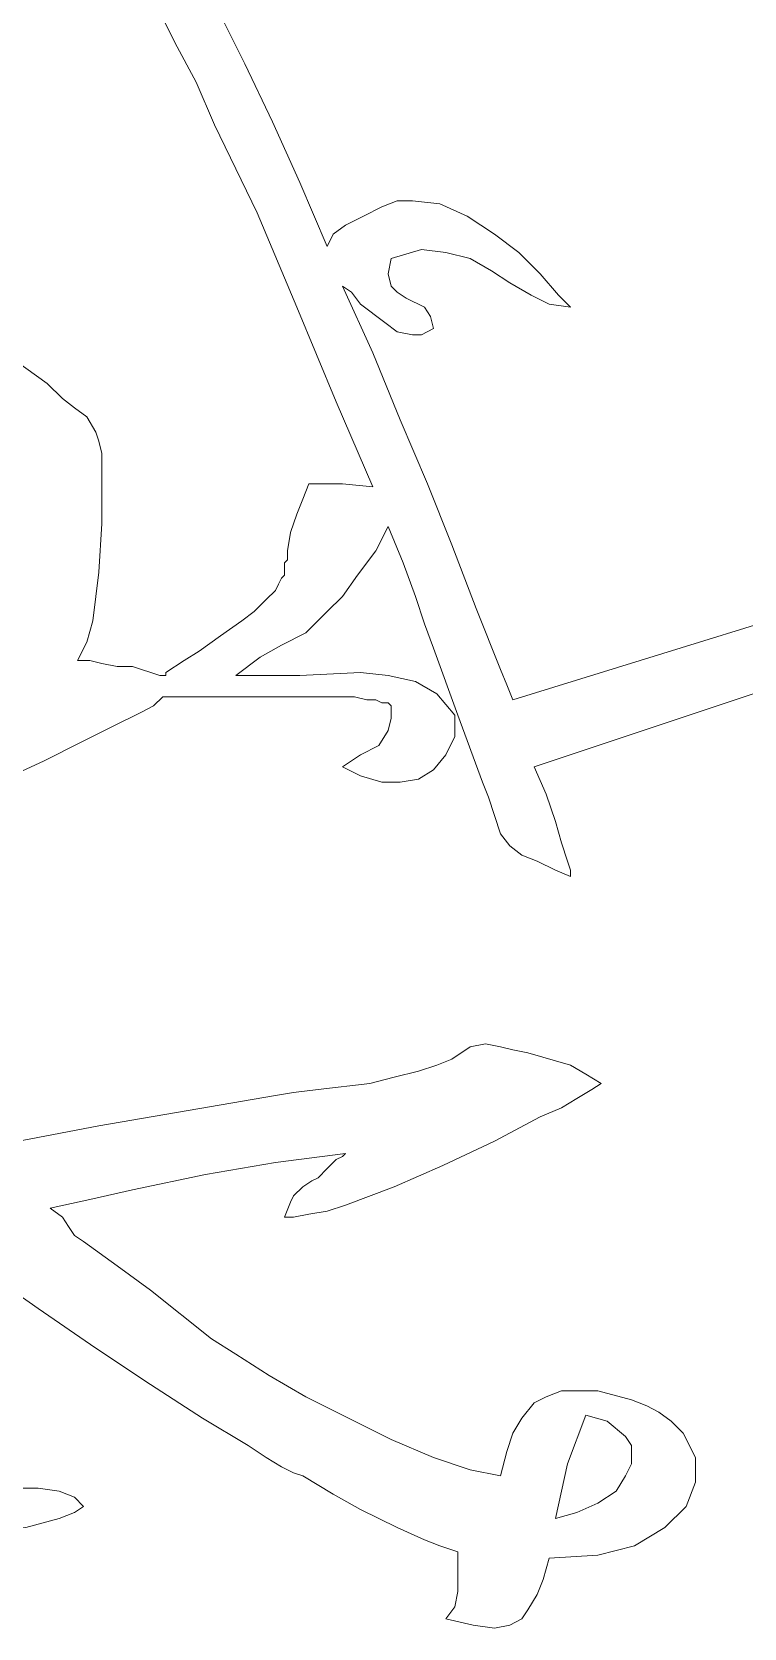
# Model space of a CAD drawing. Header units: centimetres. Extents: x -51 to 51, y -37 to 37.
# Drawn here: x -41.08 to -34.9, y -8.38 to 5.49 of the extents above; entities that cross this region are included whole.
import ezdxf

# ---------------------------------------------------------------- set-up
doc = ezdxf.new("R2010")
doc.units = ezdxf.units.CM
doc.header["$MEASUREMENT"] = 0
doc.layers.add('Layer 1', color=7, linetype='Continuous')

msp = doc.modelspace()

# ---------------------------------------------------------------- linework, layer by layer
at = {"layer": 'Layer 1', "lineweight": 9}
for points, knots in [([(-38.51763, 3.62188), (-38.51763, 3.62188), (-38.75556, 4.17704), (-38.75556, 4.17704), (-38.75556, 4.17704), (-38.75556, 4.17704), (-38.99349, 4.70577), (-38.99349, 4.70577), (-38.99349, 4.70577), (-38.99349, 4.70577), (-39.23142, 5.20806), (-39.23142, 5.20806), (-39.23142, 5.20806), (-39.23142, 5.20806), (-39.44291, 5.63105), (-39.44291, 5.63105), (-39.44291, 5.63105), (-39.44291, 5.63105), (-39.62796, 6.0276), (-39.62796, 6.0276), (-39.62796, 6.0276), (-39.62796, 6.0276), (-39.81302, 6.3184), (-39.81302, 6.3184), (-39.81302, 6.3184), (-39.81302, 6.3184), (-39.97164, 6.52989), (-39.97164, 6.52989), (-39.97164, 6.52989), (-39.97164, 6.52989), (-40.02451, 6.6092), (-40.02451, 6.6092), (-40.02451, 6.6092), (-40.02451, 6.6092), (-40.07738, 6.66207), (-40.07738, 6.66207)], [0, 0, 0, 0, 0.1, 0.1, 0.1, 0.1, 0.2, 0.2, 0.2, 0.2, 0.3, 0.3, 0.3, 0.3, 0.4, 0.4, 0.4, 0.4, 0.5, 0.5, 0.5, 0.5, 0.6, 0.6, 0.6, 0.6, 0.7, 0.7, 0.7, 0.7, 0.8, 0.8, 0.8, 0.8, 1, 1, 1, 1]), ([(-38.12108, 1.53339), (-38.12108, 1.53339), (-38.43832, 2.27361), (-38.43832, 2.27361), (-38.43832, 2.27361), (-38.43832, 2.27361), (-38.782, 3.09315), (-38.782, 3.09315), (-38.782, 3.09315), (-38.782, 3.09315), (-39.12567, 3.91268), (-39.12567, 3.91268), (-39.12567, 3.91268), (-39.12567, 3.91268), (-39.49578, 4.67933), (-39.49578, 4.67933), (-39.49578, 4.67933), (-39.49578, 4.67933), (-39.6544, 5.04945), (-39.6544, 5.04945), (-39.6544, 5.04945), (-39.6544, 5.04945), (-39.83945, 5.39312), (-39.83945, 5.39312), (-39.83945, 5.39312), (-39.83945, 5.39312), (-39.99807, 5.71036), (-39.99807, 5.71036), (-39.99807, 5.71036), (-39.99807, 5.71036), (-40.13026, 5.97472), (-40.13026, 5.97472), (-40.13026, 5.97472), (-40.13026, 5.97472), (-40.26244, 6.21265), (-40.26244, 6.21265), (-40.26244, 6.21265), (-40.26244, 6.21265), (-40.39462, 6.39771), (-40.39462, 6.39771), (-40.39462, 6.39771), (-40.39462, 6.39771), (-40.50037, 6.55632), (-40.50037, 6.55632), (-40.50037, 6.55632), (-40.50037, 6.55632), (-40.57968, 6.63563), (-40.57968, 6.63563)], [0, 0, 0, 0, 0.07692308, 0.07692308, 0.07692308, 0.07692308, 0.15384615, 0.15384615, 0.15384615, 0.15384615, 0.23076923, 0.23076923, 0.23076923, 0.23076923, 0.30769231, 0.30769231, 0.30769231, 0.30769231, 0.38461538, 0.38461538, 0.38461538, 0.38461538, 0.46153846, 0.46153846, 0.46153846, 0.46153846, 0.53846154, 0.53846154, 0.53846154, 0.53846154, 0.61538462, 0.61538462, 0.61538462, 0.61538462, 0.69230769, 0.69230769, 0.69230769, 0.69230769, 0.76923077, 0.76923077, 0.76923077, 0.76923077, 0.84615385, 0.84615385, 0.84615385, 0.84615385, 1, 1, 1, 1]), ([(-38.04177, 3.96555), (-38.04177, 3.96555), (-38.20039, 3.88624), (-38.20039, 3.88624), (-38.20039, 3.88624), (-38.20039, 3.88624), (-38.35901, 3.80693), (-38.35901, 3.80693), (-38.35901, 3.80693), (-38.35901, 3.80693), (-38.46476, 3.72762), (-38.46476, 3.72762), (-38.46476, 3.72762), (-38.46476, 3.72762), (-38.51763, 3.62188), (-38.51763, 3.62188)], [0, 0, 0, 0, 0.2, 0.2, 0.2, 0.2, 0.4, 0.4, 0.4, 0.4, 0.6, 0.6, 0.6, 0.6, 1, 1, 1, 1]), ([(-36.40271, 3.09315), (-36.40271, 3.09315), (-36.50846, 3.19889), (-36.50846, 3.19889), (-36.50846, 3.19889), (-36.50846, 3.19889), (-36.66708, 3.38395), (-36.66708, 3.38395), (-36.66708, 3.38395), (-36.66708, 3.38395), (-36.85213, 3.569), (-36.85213, 3.569), (-36.85213, 3.569), (-36.85213, 3.569), (-37.06362, 3.72762), (-37.06362, 3.72762), (-37.06362, 3.72762), (-37.06362, 3.72762), (-37.30155, 3.88624), (-37.30155, 3.88624), (-37.30155, 3.88624), (-37.30155, 3.88624), (-37.53948, 3.99199), (-37.53948, 3.99199), (-37.53948, 3.99199), (-37.53948, 3.99199), (-37.77741, 4.01842), (-37.77741, 4.01842), (-37.77741, 4.01842), (-37.77741, 4.01842), (-37.90959, 4.01842), (-37.90959, 4.01842), (-37.90959, 4.01842), (-37.90959, 4.01842), (-38.04177, 3.96555), (-38.04177, 3.96555)], [0, 0, 0, 0, 0.1, 0.1, 0.1, 0.1, 0.2, 0.2, 0.2, 0.2, 0.3, 0.3, 0.3, 0.3, 0.4, 0.4, 0.4, 0.4, 0.5, 0.5, 0.5, 0.5, 0.6, 0.6, 0.6, 0.6, 0.7, 0.7, 0.7, 0.7, 0.8, 0.8, 0.8, 0.8, 1, 1, 1, 1]), ([(-37.59235, 2.90809), (-37.59235, 2.90809), (-37.61879, 3.01384), (-37.61879, 3.01384), (-37.61879, 3.01384), (-37.61879, 3.01384), (-37.67166, 3.09315), (-37.67166, 3.09315), (-37.67166, 3.09315), (-37.67166, 3.09315), (-37.83028, 3.17246), (-37.83028, 3.17246), (-37.83028, 3.17246), (-37.83028, 3.17246), (-37.90959, 3.22533), (-37.90959, 3.22533), (-37.90959, 3.22533), (-37.90959, 3.22533), (-37.96246, 3.2782), (-37.96246, 3.2782), (-37.96246, 3.2782), (-37.96246, 3.2782), (-37.9889, 3.38395), (-37.9889, 3.38395), (-37.9889, 3.38395), (-37.9889, 3.38395), (-37.96246, 3.51613), (-37.96246, 3.51613)], [0, 0, 0, 0, 0.125, 0.125, 0.125, 0.125, 0.25, 0.25, 0.25, 0.25, 0.375, 0.375, 0.375, 0.375, 0.5, 0.5, 0.5, 0.5, 0.625, 0.625, 0.625, 0.625, 0.75, 0.75, 0.75, 0.75, 1, 1, 1, 1]), ([(-37.96246, 3.51613), (-37.96246, 3.51613), (-37.6981, 3.59544), (-37.6981, 3.59544), (-37.6981, 3.59544), (-37.6981, 3.59544), (-37.48661, 3.569), (-37.48661, 3.569), (-37.48661, 3.569), (-37.48661, 3.569), (-37.27512, 3.51613), (-37.27512, 3.51613), (-37.27512, 3.51613), (-37.27512, 3.51613), (-37.09006, 3.41038), (-37.09006, 3.41038), (-37.09006, 3.41038), (-37.09006, 3.41038), (-36.93144, 3.30464), (-36.93144, 3.30464), (-36.93144, 3.30464), (-36.93144, 3.30464), (-36.74639, 3.19889), (-36.74639, 3.19889), (-36.74639, 3.19889), (-36.74639, 3.19889), (-36.58777, 3.11958), (-36.58777, 3.11958), (-36.58777, 3.11958), (-36.58777, 3.11958), (-36.40271, 3.09315), (-36.40271, 3.09315)], [0, 0, 0, 0, 0.11111111, 0.11111111, 0.11111111, 0.11111111, 0.22222222, 0.22222222, 0.22222222, 0.22222222, 0.33333333, 0.33333333, 0.33333333, 0.33333333, 0.44444444, 0.44444444, 0.44444444, 0.44444444, 0.55555556, 0.55555556, 0.55555556, 0.55555556, 0.66666667, 0.66666667, 0.66666667, 0.66666667, 0.77777778, 0.77777778, 0.77777778, 0.77777778, 1, 1, 1, 1]), ([(-37.88315, 2.115), (-37.88315, 2.115), (-38.12108, 2.6966), (-38.12108, 2.6966), (-38.12108, 2.6966), (-38.12108, 2.6966), (-38.38545, 3.2782), (-38.38545, 3.2782)], [0, 0, 0, 0, 0.33333333, 0.33333333, 0.33333333, 0.33333333, 1, 1, 1, 1]), ([(-38.38545, 3.2782), (-38.38545, 3.2782), (-38.30614, 3.22533), (-38.30614, 3.22533), (-38.30614, 3.22533), (-38.30614, 3.22533), (-38.22683, 3.11958), (-38.22683, 3.11958), (-38.22683, 3.11958), (-38.22683, 3.11958), (-38.01534, 2.96096), (-38.01534, 2.96096), (-38.01534, 2.96096), (-38.01534, 2.96096), (-37.90959, 2.88165), (-37.90959, 2.88165), (-37.90959, 2.88165), (-37.90959, 2.88165), (-37.77741, 2.85522), (-37.77741, 2.85522), (-37.77741, 2.85522), (-37.77741, 2.85522), (-37.6981, 2.85522), (-37.6981, 2.85522), (-37.6981, 2.85522), (-37.6981, 2.85522), (-37.59235, 2.90809), (-37.59235, 2.90809)], [0, 0, 0, 0, 0.125, 0.125, 0.125, 0.125, 0.25, 0.25, 0.25, 0.25, 0.375, 0.375, 0.375, 0.375, 0.5, 0.5, 0.5, 0.5, 0.625, 0.625, 0.625, 0.625, 0.75, 0.75, 0.75, 0.75, 1, 1, 1, 1]), ([(-41.47852, 2.77591), (-41.47852, 2.77591), (-41.3199, 2.6966), (-41.3199, 2.6966), (-41.3199, 2.6966), (-41.3199, 2.6966), (-41.13484, 2.56442), (-41.13484, 2.56442), (-41.13484, 2.56442), (-41.13484, 2.56442), (-40.94979, 2.43223), (-40.94979, 2.43223), (-40.94979, 2.43223), (-40.94979, 2.43223), (-40.8176, 2.30005), (-40.8176, 2.30005)], [0, 0, 0, 0, 0.2, 0.2, 0.2, 0.2, 0.4, 0.4, 0.4, 0.4, 0.6, 0.6, 0.6, 0.6, 1, 1, 1, 1]), ([(-40.8176, 2.30005), (-40.8176, 2.30005), (-40.71186, 2.22074), (-40.71186, 2.22074), (-40.71186, 2.22074), (-40.71186, 2.22074), (-40.60611, 2.14143), (-40.60611, 2.14143), (-40.60611, 2.14143), (-40.60611, 2.14143), (-40.5268, 2.00925), (-40.5268, 2.00925), (-40.5268, 2.00925), (-40.5268, 2.00925), (-40.50037, 1.92994), (-40.50037, 1.92994), (-40.50037, 1.92994), (-40.50037, 1.92994), (-40.47393, 1.82419), (-40.47393, 1.82419), (-40.47393, 1.82419), (-40.47393, 1.82419), (-40.47393, 1.69201), (-40.47393, 1.69201), (-40.47393, 1.69201), (-40.47393, 1.69201), (-40.47393, 1.50696), (-40.47393, 1.50696)], [0, 0, 0, 0, 0.125, 0.125, 0.125, 0.125, 0.25, 0.25, 0.25, 0.25, 0.375, 0.375, 0.375, 0.375, 0.5, 0.5, 0.5, 0.5, 0.625, 0.625, 0.625, 0.625, 0.75, 0.75, 0.75, 0.75, 1, 1, 1, 1]), ([(-37.43373, 1.0311), (-37.43373, 1.0311), (-37.64523, 1.55983), (-37.64523, 1.55983), (-37.64523, 1.55983), (-37.64523, 1.55983), (-37.88315, 2.115), (-37.88315, 2.115)], [0, 0, 0, 0, 0.33333333, 0.33333333, 0.33333333, 0.33333333, 1, 1, 1, 1]), ([(-38.8613, 0.97823), (-38.8613, 0.97823), (-38.83487, 1.13685), (-38.83487, 1.13685), (-38.83487, 1.13685), (-38.83487, 1.13685), (-38.782, 1.29546), (-38.782, 1.29546), (-38.782, 1.29546), (-38.782, 1.29546), (-38.72912, 1.42765), (-38.72912, 1.42765), (-38.72912, 1.42765), (-38.72912, 1.42765), (-38.67625, 1.55983), (-38.67625, 1.55983)], [0, 0, 0, 0, 0.2, 0.2, 0.2, 0.2, 0.4, 0.4, 0.4, 0.4, 0.6, 0.6, 0.6, 0.6, 1, 1, 1, 1]), ([(-38.67625, 1.55983), (-38.67625, 1.55983), (-38.38545, 1.55983), (-38.38545, 1.55983), (-38.38545, 1.55983), (-38.38545, 1.55983), (-38.12108, 1.53339), (-38.12108, 1.53339)], [0, 0, 0, 0, 0.33333333, 0.33333333, 0.33333333, 0.33333333, 1, 1, 1, 1]), ([(-40.47393, 1.50696), (-40.47393, 1.50696), (-40.47393, 1.37477), (-40.47393, 1.37477), (-40.47393, 1.37477), (-40.47393, 1.37477), (-40.47393, 1.21616), (-40.47393, 1.21616), (-40.47393, 1.21616), (-40.47393, 1.21616), (-40.50037, 0.79317), (-40.50037, 0.79317), (-40.50037, 0.79317), (-40.50037, 0.79317), (-40.55324, 0.37019), (-40.55324, 0.37019), (-40.55324, 0.37019), (-40.55324, 0.37019), (-40.60611, 0.18513), (-40.60611, 0.18513), (-40.60611, 0.18513), (-40.60611, 0.18513), (-40.68542, 0.02651), (-40.68542, 0.02651)], [0, 0, 0, 0, 0.14285714, 0.14285714, 0.14285714, 0.14285714, 0.28571429, 0.28571429, 0.28571429, 0.28571429, 0.42857143, 0.42857143, 0.42857143, 0.42857143, 0.57142857, 0.57142857, 0.57142857, 0.57142857, 0.71428571, 0.71428571, 0.71428571, 0.71428571, 1, 1, 1, 1]), ([(-38.51763, 0.4495), (-38.51763, 0.4495), (-38.38545, 0.58168), (-38.38545, 0.58168), (-38.38545, 0.58168), (-38.38545, 0.58168), (-38.25327, 0.76674), (-38.25327, 0.76674), (-38.25327, 0.76674), (-38.25327, 0.76674), (-38.09465, 0.97823), (-38.09465, 0.97823), (-38.09465, 0.97823), (-38.09465, 0.97823), (-37.9889, 1.18972), (-37.9889, 1.18972)], [0, 0, 0, 0, 0.2, 0.2, 0.2, 0.2, 0.4, 0.4, 0.4, 0.4, 0.6, 0.6, 0.6, 0.6, 1, 1, 1, 1]), ([(-37.9889, 1.18972), (-37.9889, 1.18972), (-37.85672, 0.87248), (-37.85672, 0.87248), (-37.85672, 0.87248), (-37.85672, 0.87248), (-37.75097, 0.58168), (-37.75097, 0.58168), (-37.75097, 0.58168), (-37.75097, 0.58168), (-37.67166, 0.34375), (-37.67166, 0.34375), (-37.67166, 0.34375), (-37.67166, 0.34375), (-37.59235, 0.13226), (-37.59235, 0.13226)], [0, 0, 0, 0, 0.2, 0.2, 0.2, 0.2, 0.4, 0.4, 0.4, 0.4, 0.6, 0.6, 0.6, 0.6, 1, 1, 1, 1]), ([(-38.88774, 0.84604), (-38.88774, 0.84604), (-38.88774, 0.87248), (-38.88774, 0.87248), (-38.88774, 0.87248), (-38.88774, 0.87248), (-38.8613, 0.89892), (-38.8613, 0.89892), (-38.8613, 0.89892), (-38.8613, 0.89892), (-38.8613, 0.95179), (-38.8613, 0.95179), (-38.8613, 0.95179), (-38.8613, 0.95179), (-38.8613, 0.97823), (-38.8613, 0.97823)], [0, 0, 0, 0, 0.2, 0.2, 0.2, 0.2, 0.4, 0.4, 0.4, 0.4, 0.6, 0.6, 0.6, 0.6, 1, 1, 1, 1]), ([(-37.01075, -0.0528), (-37.01075, -0.0528), (-37.22224, 0.47593), (-37.22224, 0.47593), (-37.22224, 0.47593), (-37.22224, 0.47593), (-37.43373, 1.0311), (-37.43373, 1.0311)], [0, 0, 0, 0, 0.33333333, 0.33333333, 0.33333333, 0.33333333, 1, 1, 1, 1]), ([(-38.88774, 0.79317), (-38.88774, 0.79317), (-38.88774, 0.81961), (-38.88774, 0.81961), (-38.88774, 0.81961), (-38.88774, 0.81961), (-38.88774, 0.84604), (-38.88774, 0.84604)], [0, 0, 0, 0, 0.33333333, 0.33333333, 0.33333333, 0.33333333, 1, 1, 1, 1]), ([(-38.96705, 0.63455), (-38.96705, 0.63455), (-38.94061, 0.68743), (-38.94061, 0.68743), (-38.94061, 0.68743), (-38.94061, 0.68743), (-38.91418, 0.7403), (-38.91418, 0.7403)], [0, 0, 0, 0, 0.33333333, 0.33333333, 0.33333333, 0.33333333, 1, 1, 1, 1]), ([(-38.91418, 0.7403), (-38.91418, 0.7403), (-38.88774, 0.76674), (-38.88774, 0.76674), (-38.88774, 0.76674), (-38.88774, 0.76674), (-38.88774, 0.79317), (-38.88774, 0.79317)], [0, 0, 0, 0, 0.33333333, 0.33333333, 0.33333333, 0.33333333, 1, 1, 1, 1]), ([(-39.25785, 0.37019), (-39.25785, 0.37019), (-39.15211, 0.4495), (-39.15211, 0.4495), (-39.15211, 0.4495), (-39.15211, 0.4495), (-39.04636, 0.55524), (-39.04636, 0.55524)], [0, 0, 0, 0, 0.33333333, 0.33333333, 0.33333333, 0.33333333, 1, 1, 1, 1]), ([(-39.31072, -0.10567), (-39.31072, -0.10567), (-39.09923, 0.05295), (-39.09923, 0.05295), (-39.09923, 0.05295), (-39.09923, 0.05295), (-38.91418, 0.1587), (-38.91418, 0.1587), (-38.91418, 0.1587), (-38.91418, 0.1587), (-38.70269, 0.26444), (-38.70269, 0.26444), (-38.70269, 0.26444), (-38.70269, 0.26444), (-38.62338, 0.34375), (-38.62338, 0.34375), (-38.62338, 0.34375), (-38.62338, 0.34375), (-38.51763, 0.4495), (-38.51763, 0.4495)], [0, 0, 0, 0, 0.16666667, 0.16666667, 0.16666667, 0.16666667, 0.33333333, 0.33333333, 0.33333333, 0.33333333, 0.5, 0.5, 0.5, 0.5, 0.66666667, 0.66666667, 0.66666667, 0.66666667, 1, 1, 1, 1]), ([(-39.62796, 0.10582), (-39.62796, 0.10582), (-39.44291, 0.23801), (-39.44291, 0.23801), (-39.44291, 0.23801), (-39.44291, 0.23801), (-39.25785, 0.37019), (-39.25785, 0.37019)], [0, 0, 0, 0, 0.33333333, 0.33333333, 0.33333333, 0.33333333, 1, 1, 1, 1]), ([(-40.68542, 0.02651), (-40.68542, 0.02651), (-40.57968, 0.02651), (-40.57968, 0.02651), (-40.57968, 0.02651), (-40.57968, 0.02651), (-40.47393, 0.00008), (-40.47393, 0.00008)], [0, 0, 0, 0, 0.33333333, 0.33333333, 0.33333333, 0.33333333, 1, 1, 1, 1]), ([(-40.47393, 0.00008), (-40.47393, 0.00008), (-40.34175, -0.02636), (-40.34175, -0.02636), (-40.34175, -0.02636), (-40.34175, -0.02636), (-40.20957, -0.02636), (-40.20957, -0.02636)], [0, 0, 0, 0, 0.33333333, 0.33333333, 0.33333333, 0.33333333, 1, 1, 1, 1]), ([(-39.91876, -0.07923), (-39.91876, -0.07923), (-39.76015, 0.02651), (-39.76015, 0.02651), (-39.76015, 0.02651), (-39.76015, 0.02651), (-39.62796, 0.10582), (-39.62796, 0.10582)], [0, 0, 0, 0, 0.33333333, 0.33333333, 0.33333333, 0.33333333, 1, 1, 1, 1]), ([(-37.59235, 0.13226), (-37.59235, 0.13226), (-37.38086, -0.44934), (-37.38086, -0.44934), (-37.38086, -0.44934), (-37.38086, -0.44934), (-37.16937, -1.03095), (-37.16937, -1.03095)], [0, 0, 0, 0, 0.33333333, 0.33333333, 0.33333333, 0.33333333, 1, 1, 1, 1]), ([(-39.97164, -0.10567), (-39.97164, -0.10567), (-39.9452, -0.10567), (-39.9452, -0.10567), (-39.9452, -0.10567), (-39.9452, -0.10567), (-39.9452, -0.10567), (-39.9452, -0.10567)], [0, 0, 0, 0, 0.33333333, 0.33333333, 0.33333333, 0.33333333, 1, 1, 1, 1]), ([(-39.9452, -0.10567), (-39.9452, -0.10567), (-39.91876, -0.10567), (-39.91876, -0.10567), (-39.91876, -0.10567), (-39.91876, -0.10567), (-39.91876, -0.07923), (-39.91876, -0.07923)], [0, 0, 0, 0, 0.33333333, 0.33333333, 0.33333333, 0.33333333, 1, 1, 1, 1]), ([(-37.4073, -0.44934), (-37.4073, -0.44934), (-37.56592, -0.26429), (-37.56592, -0.26429), (-37.56592, -0.26429), (-37.56592, -0.26429), (-37.75097, -0.15854), (-37.75097, -0.15854), (-37.75097, -0.15854), (-37.75097, -0.15854), (-37.9889, -0.10567), (-37.9889, -0.10567), (-37.9889, -0.10567), (-37.9889, -0.10567), (-38.22683, -0.07923), (-38.22683, -0.07923), (-38.22683, -0.07923), (-38.22683, -0.07923), (-38.75556, -0.10567), (-38.75556, -0.10567), (-38.75556, -0.10567), (-38.75556, -0.10567), (-39.01992, -0.10567), (-39.01992, -0.10567), (-39.01992, -0.10567), (-39.01992, -0.10567), (-39.31072, -0.10567), (-39.31072, -0.10567)], [0, 0, 0, 0, 0.125, 0.125, 0.125, 0.125, 0.25, 0.25, 0.25, 0.25, 0.375, 0.375, 0.375, 0.375, 0.5, 0.5, 0.5, 0.5, 0.625, 0.625, 0.625, 0.625, 0.75, 0.75, 0.75, 0.75, 1, 1, 1, 1]), ([(-36.90501, -0.31716), (-36.90501, -0.31716), (-36.95788, -0.18498), (-36.95788, -0.18498), (-36.95788, -0.18498), (-36.95788, -0.18498), (-37.01075, -0.0528), (-37.01075, -0.0528)], [0, 0, 0, 0, 0.33333333, 0.33333333, 0.33333333, 0.33333333, 1, 1, 1, 1]), ([(-40.13026, -0.42291), (-40.13026, -0.42291), (-40.02451, -0.37003), (-40.02451, -0.37003), (-40.02451, -0.37003), (-40.02451, -0.37003), (-39.9452, -0.29072), (-39.9452, -0.29072)], [0, 0, 0, 0, 0.33333333, 0.33333333, 0.33333333, 0.33333333, 1, 1, 1, 1]), ([(-39.9452, -0.29072), (-39.9452, -0.29072), (-39.91876, -0.29072), (-39.91876, -0.29072), (-39.91876, -0.29072), (-39.91876, -0.29072), (-39.91876, -0.29072), (-39.91876, -0.29072)], [0, 0, 0, 0, 0.33333333, 0.33333333, 0.33333333, 0.33333333, 1, 1, 1, 1]), ([(-39.91876, -0.29072), (-39.91876, -0.29072), (-39.89233, -0.29072), (-39.89233, -0.29072), (-39.89233, -0.29072), (-39.89233, -0.29072), (-39.89233, -0.29072), (-39.89233, -0.29072)], [0, 0, 0, 0, 0.33333333, 0.33333333, 0.33333333, 0.33333333, 1, 1, 1, 1]), ([(-39.49578, -0.29072), (-39.49578, -0.29072), (-39.12567, -0.29072), (-39.12567, -0.29072), (-39.12567, -0.29072), (-39.12567, -0.29072), (-38.72912, -0.29072), (-38.72912, -0.29072)], [0, 0, 0, 0, 0.33333333, 0.33333333, 0.33333333, 0.33333333, 1, 1, 1, 1]), ([(-38.41188, -0.29072), (-38.41188, -0.29072), (-38.2797, -0.29072), (-38.2797, -0.29072), (-38.2797, -0.29072), (-38.2797, -0.29072), (-38.17396, -0.31716), (-38.17396, -0.31716)], [0, 0, 0, 0, 0.33333333, 0.33333333, 0.33333333, 0.33333333, 1, 1, 1, 1]), ([(-37.96246, -0.37003), (-37.96246, -0.37003), (-37.96246, -0.47578), (-37.96246, -0.47578), (-37.96246, -0.47578), (-37.96246, -0.47578), (-37.9889, -0.58153), (-37.9889, -0.58153), (-37.9889, -0.58153), (-37.9889, -0.58153), (-38.06821, -0.71371), (-38.06821, -0.71371), (-38.06821, -0.71371), (-38.06821, -0.71371), (-38.22683, -0.79302), (-38.22683, -0.79302), (-38.22683, -0.79302), (-38.22683, -0.79302), (-38.38545, -0.89876), (-38.38545, -0.89876)], [0, 0, 0, 0, 0.16666667, 0.16666667, 0.16666667, 0.16666667, 0.33333333, 0.33333333, 0.33333333, 0.33333333, 0.5, 0.5, 0.5, 0.5, 0.66666667, 0.66666667, 0.66666667, 0.66666667, 1, 1, 1, 1]), ([(-38.17396, -0.31716), (-38.17396, -0.31716), (-38.09465, -0.31716), (-38.09465, -0.31716), (-38.09465, -0.31716), (-38.09465, -0.31716), (-38.04177, -0.3436), (-38.04177, -0.3436)], [0, 0, 0, 0, 0.33333333, 0.33333333, 0.33333333, 0.33333333, 1, 1, 1, 1]), ([(-38.04177, -0.3436), (-38.04177, -0.3436), (-37.9889, -0.3436), (-37.9889, -0.3436), (-37.9889, -0.3436), (-37.9889, -0.3436), (-37.96246, -0.37003), (-37.96246, -0.37003)], [0, 0, 0, 0, 0.33333333, 0.33333333, 0.33333333, 0.33333333, 1, 1, 1, 1]), ([(-40.65899, -0.68727), (-40.65899, -0.68727), (-40.39462, -0.55509), (-40.39462, -0.55509), (-40.39462, -0.55509), (-40.39462, -0.55509), (-40.13026, -0.42291), (-40.13026, -0.42291)], [0, 0, 0, 0, 0.33333333, 0.33333333, 0.33333333, 0.33333333, 1, 1, 1, 1]), ([(-38.38545, -0.89876), (-38.38545, -0.89876), (-38.22683, -0.97807), (-38.22683, -0.97807), (-38.22683, -0.97807), (-38.22683, -0.97807), (-38.04177, -1.03095), (-38.04177, -1.03095), (-38.04177, -1.03095), (-38.04177, -1.03095), (-37.88315, -1.03095), (-37.88315, -1.03095), (-37.88315, -1.03095), (-37.88315, -1.03095), (-37.72454, -1.00451), (-37.72454, -1.00451), (-37.72454, -1.00451), (-37.72454, -1.00451), (-37.59235, -0.9252), (-37.59235, -0.9252), (-37.59235, -0.9252), (-37.59235, -0.9252), (-37.48661, -0.79302), (-37.48661, -0.79302), (-37.48661, -0.79302), (-37.48661, -0.79302), (-37.4073, -0.6344), (-37.4073, -0.6344), (-37.4073, -0.6344), (-37.4073, -0.6344), (-37.4073, -0.44934), (-37.4073, -0.44934)], [0, 0, 0, 0, 0.11111111, 0.11111111, 0.11111111, 0.11111111, 0.22222222, 0.22222222, 0.22222222, 0.22222222, 0.33333333, 0.33333333, 0.33333333, 0.33333333, 0.44444444, 0.44444444, 0.44444444, 0.44444444, 0.55555556, 0.55555556, 0.55555556, 0.55555556, 0.66666667, 0.66666667, 0.66666667, 0.66666667, 0.77777778, 0.77777778, 0.77777778, 0.77777778, 1, 1, 1, 1]), ([(-41.3199, -1.00451), (-41.3199, -1.00451), (-40.97622, -0.84589), (-40.97622, -0.84589), (-40.97622, -0.84589), (-40.97622, -0.84589), (-40.65899, -0.68727), (-40.65899, -0.68727)], [0, 0, 0, 0, 0.33333333, 0.33333333, 0.33333333, 0.33333333, 1, 1, 1, 1]), ([(-36.53489, -1.37462), (-36.53489, -1.37462), (-36.6142, -1.13669), (-36.6142, -1.13669), (-36.6142, -1.13669), (-36.6142, -1.13669), (-36.71995, -0.89876), (-36.71995, -0.89876)], [0, 0, 0, 0, 0.33333333, 0.33333333, 0.33333333, 0.33333333, 1, 1, 1, 1]), ([(-37.16937, -1.03095), (-37.16937, -1.03095), (-37.1165, -1.16313), (-37.1165, -1.16313), (-37.1165, -1.16313), (-37.1165, -1.16313), (-37.06362, -1.32175), (-37.06362, -1.32175), (-37.06362, -1.32175), (-37.06362, -1.32175), (-37.01075, -1.48037), (-37.01075, -1.48037), (-37.01075, -1.48037), (-37.01075, -1.48037), (-36.93144, -1.58611), (-36.93144, -1.58611)], [0, 0, 0, 0, 0.2, 0.2, 0.2, 0.2, 0.4, 0.4, 0.4, 0.4, 0.6, 0.6, 0.6, 0.6, 1, 1, 1, 1]), ([(-36.42915, -1.71829), (-36.42915, -1.71829), (-36.48202, -1.55968), (-36.48202, -1.55968), (-36.48202, -1.55968), (-36.48202, -1.55968), (-36.53489, -1.37462), (-36.53489, -1.37462)], [0, 0, 0, 0, 0.33333333, 0.33333333, 0.33333333, 0.33333333, 1, 1, 1, 1]), ([(-36.93144, -1.58611), (-36.93144, -1.58611), (-36.8257, -1.66542), (-36.8257, -1.66542), (-36.8257, -1.66542), (-36.8257, -1.66542), (-36.69351, -1.71829), (-36.69351, -1.71829), (-36.69351, -1.71829), (-36.69351, -1.71829), (-36.53489, -1.7976), (-36.53489, -1.7976), (-36.53489, -1.7976), (-36.53489, -1.7976), (-36.40271, -1.85048), (-36.40271, -1.85048)], [0, 0, 0, 0, 0.2, 0.2, 0.2, 0.2, 0.4, 0.4, 0.4, 0.4, 0.6, 0.6, 0.6, 0.6, 1, 1, 1, 1]), ([(-36.40271, -1.85048), (-36.40271, -1.85048), (-36.40271, -1.7976), (-36.40271, -1.7976), (-36.40271, -1.7976), (-36.40271, -1.7976), (-36.42915, -1.71829), (-36.42915, -1.71829)], [0, 0, 0, 0, 0.33333333, 0.33333333, 0.33333333, 0.33333333, 1, 1, 1, 1]), ([(-36.77282, -3.38379), (-36.77282, -3.38379), (-36.90501, -3.35736), (-36.90501, -3.35736), (-36.90501, -3.35736), (-36.90501, -3.35736), (-37.01075, -3.33092), (-37.01075, -3.33092), (-37.01075, -3.33092), (-37.01075, -3.33092), (-37.14293, -3.30448), (-37.14293, -3.30448), (-37.14293, -3.30448), (-37.14293, -3.30448), (-37.27512, -3.33092), (-37.27512, -3.33092), (-37.27512, -3.33092), (-37.27512, -3.33092), (-37.43373, -3.43667), (-37.43373, -3.43667)], [0, 0, 0, 0, 0.16666667, 0.16666667, 0.16666667, 0.16666667, 0.33333333, 0.33333333, 0.33333333, 0.33333333, 0.5, 0.5, 0.5, 0.5, 0.66666667, 0.66666667, 0.66666667, 0.66666667, 1, 1, 1, 1]), ([(-37.43373, -3.43667), (-37.43373, -3.43667), (-37.56592, -3.48954), (-37.56592, -3.48954), (-37.56592, -3.48954), (-37.56592, -3.48954), (-37.72454, -3.54241), (-37.72454, -3.54241), (-37.72454, -3.54241), (-37.72454, -3.54241), (-37.93603, -3.59528), (-37.93603, -3.59528), (-37.93603, -3.59528), (-37.93603, -3.59528), (-38.14752, -3.64816), (-38.14752, -3.64816), (-38.14752, -3.64816), (-38.14752, -3.64816), (-38.59694, -3.70103), (-38.59694, -3.70103), (-38.59694, -3.70103), (-38.59694, -3.70103), (-38.80843, -3.72747), (-38.80843, -3.72747), (-38.80843, -3.72747), (-38.80843, -3.72747), (-38.96705, -3.7539), (-38.96705, -3.7539)], [0, 0, 0, 0, 0.125, 0.125, 0.125, 0.125, 0.25, 0.25, 0.25, 0.25, 0.375, 0.375, 0.375, 0.375, 0.5, 0.5, 0.5, 0.5, 0.625, 0.625, 0.625, 0.625, 0.75, 0.75, 0.75, 0.75, 1, 1, 1, 1]), ([(-36.13835, -3.64816), (-36.13835, -3.64816), (-36.27053, -3.56885), (-36.27053, -3.56885), (-36.27053, -3.56885), (-36.27053, -3.56885), (-36.40271, -3.48954), (-36.40271, -3.48954), (-36.40271, -3.48954), (-36.40271, -3.48954), (-36.77282, -3.38379), (-36.77282, -3.38379)], [0, 0, 0, 0, 0.25, 0.25, 0.25, 0.25, 0.5, 0.5, 0.5, 0.5, 1, 1, 1, 1]), ([(-38.88774, -4.81136), (-38.88774, -4.81136), (-38.80843, -4.81136), (-38.80843, -4.81136), (-38.80843, -4.81136), (-38.80843, -4.81136), (-38.67625, -4.78493), (-38.67625, -4.78493), (-38.67625, -4.78493), (-38.67625, -4.78493), (-38.51763, -4.75849), (-38.51763, -4.75849), (-38.51763, -4.75849), (-38.51763, -4.75849), (-38.35901, -4.70562), (-38.35901, -4.70562), (-38.35901, -4.70562), (-38.35901, -4.70562), (-37.93603, -4.547), (-37.93603, -4.547), (-37.93603, -4.547), (-37.93603, -4.547), (-37.51304, -4.36194), (-37.51304, -4.36194), (-37.51304, -4.36194), (-37.51304, -4.36194), (-37.06362, -4.15045), (-37.06362, -4.15045), (-37.06362, -4.15045), (-37.06362, -4.15045), (-36.66708, -3.93896), (-36.66708, -3.93896), (-36.66708, -3.93896), (-36.66708, -3.93896), (-36.48202, -3.85965), (-36.48202, -3.85965), (-36.48202, -3.85965), (-36.48202, -3.85965), (-36.34984, -3.78034), (-36.34984, -3.78034), (-36.34984, -3.78034), (-36.34984, -3.78034), (-36.21766, -3.70103), (-36.21766, -3.70103), (-36.21766, -3.70103), (-36.21766, -3.70103), (-36.13835, -3.64816), (-36.13835, -3.64816)], [0, 0, 0, 0, 0.07692308, 0.07692308, 0.07692308, 0.07692308, 0.15384615, 0.15384615, 0.15384615, 0.15384615, 0.23076923, 0.23076923, 0.23076923, 0.23076923, 0.30769231, 0.30769231, 0.30769231, 0.30769231, 0.38461538, 0.38461538, 0.38461538, 0.38461538, 0.46153846, 0.46153846, 0.46153846, 0.46153846, 0.53846154, 0.53846154, 0.53846154, 0.53846154, 0.61538462, 0.61538462, 0.61538462, 0.61538462, 0.69230769, 0.69230769, 0.69230769, 0.69230769, 0.76923077, 0.76923077, 0.76923077, 0.76923077, 0.84615385, 0.84615385, 0.84615385, 0.84615385, 1, 1, 1, 1]), ([(-38.96705, -3.7539), (-38.96705, -3.7539), (-40.50037, -4.01827), (-40.50037, -4.01827), (-40.50037, -4.01827), (-40.50037, -4.01827), (-42.03368, -4.30907), (-42.03368, -4.30907), (-42.03368, -4.30907), (-42.03368, -4.30907), (-43.54056, -4.65274), (-43.54056, -4.65274), (-43.54056, -4.65274), (-43.54056, -4.65274), (-45.04744, -5.02285), (-45.04744, -5.02285)], [0, 0, 0, 0, 0.2, 0.2, 0.2, 0.2, 0.4, 0.4, 0.4, 0.4, 0.6, 0.6, 0.6, 0.6, 1, 1, 1, 1]), ([(-40.92335, -4.73205), (-40.92335, -4.73205), (-40.55324, -4.65274), (-40.55324, -4.65274), (-40.55324, -4.65274), (-40.55324, -4.65274), (-40.20957, -4.57343), (-40.20957, -4.57343), (-40.20957, -4.57343), (-40.20957, -4.57343), (-39.57509, -4.44125), (-39.57509, -4.44125), (-39.57509, -4.44125), (-39.57509, -4.44125), (-38.96705, -4.33551), (-38.96705, -4.33551), (-38.96705, -4.33551), (-38.96705, -4.33551), (-38.35901, -4.2562), (-38.35901, -4.2562)], [0, 0, 0, 0, 0.16666667, 0.16666667, 0.16666667, 0.16666667, 0.33333333, 0.33333333, 0.33333333, 0.33333333, 0.5, 0.5, 0.5, 0.5, 0.66666667, 0.66666667, 0.66666667, 0.66666667, 1, 1, 1, 1]), ([(-38.38545, -4.28263), (-38.38545, -4.28263), (-38.43832, -4.30907), (-38.43832, -4.30907), (-38.43832, -4.30907), (-38.43832, -4.30907), (-38.51763, -4.38838), (-38.51763, -4.38838), (-38.51763, -4.38838), (-38.51763, -4.38838), (-38.59694, -4.46769), (-38.59694, -4.46769), (-38.59694, -4.46769), (-38.59694, -4.46769), (-38.64981, -4.49412), (-38.64981, -4.49412)], [0, 0, 0, 0, 0.2, 0.2, 0.2, 0.2, 0.4, 0.4, 0.4, 0.4, 0.6, 0.6, 0.6, 0.6, 1, 1, 1, 1]), ([(-38.35901, -4.2562), (-38.35901, -4.2562), (-38.38545, -4.28263), (-38.38545, -4.28263), (-38.38545, -4.28263), (-38.38545, -4.28263), (-38.38545, -4.28263), (-38.38545, -4.28263)], [0, 0, 0, 0, 0.33333333, 0.33333333, 0.33333333, 0.33333333, 1, 1, 1, 1]), ([(-38.64981, -4.49412), (-38.64981, -4.49412), (-38.72912, -4.547), (-38.72912, -4.547), (-38.72912, -4.547), (-38.72912, -4.547), (-38.80843, -4.62631), (-38.80843, -4.62631), (-38.80843, -4.62631), (-38.80843, -4.62631), (-38.83487, -4.67918), (-38.83487, -4.67918), (-38.83487, -4.67918), (-38.83487, -4.67918), (-38.88774, -4.81136), (-38.88774, -4.81136)], [0, 0, 0, 0, 0.2, 0.2, 0.2, 0.2, 0.4, 0.4, 0.4, 0.4, 0.6, 0.6, 0.6, 0.6, 1, 1, 1, 1]), ([(-40.63255, -5.02285), (-40.63255, -5.02285), (-40.71186, -4.96998), (-40.71186, -4.96998), (-40.71186, -4.96998), (-40.71186, -4.96998), (-40.76473, -4.89067), (-40.76473, -4.89067), (-40.76473, -4.89067), (-40.76473, -4.89067), (-40.8176, -4.81136), (-40.8176, -4.81136), (-40.8176, -4.81136), (-40.8176, -4.81136), (-40.92335, -4.73205), (-40.92335, -4.73205)], [0, 0, 0, 0, 0.2, 0.2, 0.2, 0.2, 0.4, 0.4, 0.4, 0.4, 0.6, 0.6, 0.6, 0.6, 1, 1, 1, 1]), ([(-41.9015, -4.96998), (-41.9015, -4.96998), (-41.47852, -5.28722), (-41.47852, -5.28722), (-41.47852, -5.28722), (-41.47852, -5.28722), (-41.0291, -5.60446), (-41.0291, -5.60446), (-41.0291, -5.60446), (-41.0291, -5.60446), (-40.5268, -5.94813), (-40.5268, -5.94813), (-40.5268, -5.94813), (-40.5268, -5.94813), (-40.05095, -6.26537), (-40.05095, -6.26537), (-40.05095, -6.26537), (-40.05095, -6.26537), (-39.60153, -6.55617), (-39.60153, -6.55617), (-39.60153, -6.55617), (-39.60153, -6.55617), (-39.20498, -6.7941), (-39.20498, -6.7941), (-39.20498, -6.7941), (-39.20498, -6.7941), (-39.04636, -6.89984), (-39.04636, -6.89984), (-39.04636, -6.89984), (-39.04636, -6.89984), (-38.91418, -6.97915), (-38.91418, -6.97915), (-38.91418, -6.97915), (-38.91418, -6.97915), (-38.80843, -7.03203), (-38.80843, -7.03203), (-38.80843, -7.03203), (-38.80843, -7.03203), (-38.72912, -7.05846), (-38.72912, -7.05846)], [0, 0, 0, 0, 0.09090909, 0.09090909, 0.09090909, 0.09090909, 0.18181818, 0.18181818, 0.18181818, 0.18181818, 0.27272727, 0.27272727, 0.27272727, 0.27272727, 0.36363636, 0.36363636, 0.36363636, 0.36363636, 0.45454545, 0.45454545, 0.45454545, 0.45454545, 0.54545455, 0.54545455, 0.54545455, 0.54545455, 0.63636364, 0.63636364, 0.63636364, 0.63636364, 0.72727273, 0.72727273, 0.72727273, 0.72727273, 0.81818182, 0.81818182, 0.81818182, 0.81818182, 1, 1, 1, 1]), ([(-39.52222, -5.86882), (-39.52222, -5.86882), (-40.05095, -5.44584), (-40.05095, -5.44584), (-40.05095, -5.44584), (-40.05095, -5.44584), (-40.34175, -5.23435), (-40.34175, -5.23435), (-40.34175, -5.23435), (-40.34175, -5.23435), (-40.63255, -5.02285), (-40.63255, -5.02285)], [0, 0, 0, 0, 0.25, 0.25, 0.25, 0.25, 0.5, 0.5, 0.5, 0.5, 1, 1, 1, 1]), ([(-37.01075, -7.05846), (-37.01075, -7.05846), (-37.27512, -7.00559), (-37.27512, -7.00559), (-37.27512, -7.00559), (-37.27512, -7.00559), (-37.59235, -6.89984), (-37.59235, -6.89984), (-37.59235, -6.89984), (-37.59235, -6.89984), (-37.96246, -6.74123), (-37.96246, -6.74123), (-37.96246, -6.74123), (-37.96246, -6.74123), (-38.33258, -6.55617), (-38.33258, -6.55617), (-38.33258, -6.55617), (-38.33258, -6.55617), (-38.70269, -6.37111), (-38.70269, -6.37111), (-38.70269, -6.37111), (-38.70269, -6.37111), (-39.01992, -6.18606), (-39.01992, -6.18606), (-39.01992, -6.18606), (-39.01992, -6.18606), (-39.31072, -6.001), (-39.31072, -6.001), (-39.31072, -6.001), (-39.31072, -6.001), (-39.52222, -5.86882), (-39.52222, -5.86882)], [0, 0, 0, 0, 0.11111111, 0.11111111, 0.11111111, 0.11111111, 0.22222222, 0.22222222, 0.22222222, 0.22222222, 0.33333333, 0.33333333, 0.33333333, 0.33333333, 0.44444444, 0.44444444, 0.44444444, 0.44444444, 0.55555556, 0.55555556, 0.55555556, 0.55555556, 0.66666667, 0.66666667, 0.66666667, 0.66666667, 0.77777778, 0.77777778, 0.77777778, 0.77777778, 1, 1, 1, 1]), ([(-35.63605, -6.5033), (-35.63605, -6.5033), (-35.7418, -6.45042), (-35.7418, -6.45042), (-35.7418, -6.45042), (-35.7418, -6.45042), (-35.87398, -6.39755), (-35.87398, -6.39755), (-35.87398, -6.39755), (-35.87398, -6.39755), (-36.16478, -6.31824), (-36.16478, -6.31824), (-36.16478, -6.31824), (-36.16478, -6.31824), (-36.48202, -6.31824), (-36.48202, -6.31824), (-36.48202, -6.31824), (-36.48202, -6.31824), (-36.6142, -6.37111), (-36.6142, -6.37111), (-36.6142, -6.37111), (-36.6142, -6.37111), (-36.71995, -6.42399), (-36.71995, -6.42399)], [0, 0, 0, 0, 0.14285714, 0.14285714, 0.14285714, 0.14285714, 0.28571429, 0.28571429, 0.28571429, 0.28571429, 0.42857143, 0.42857143, 0.42857143, 0.42857143, 0.57142857, 0.57142857, 0.57142857, 0.57142857, 0.71428571, 0.71428571, 0.71428571, 0.71428571, 1, 1, 1, 1]), ([(-36.71995, -6.42399), (-36.71995, -6.42399), (-36.8257, -6.55617), (-36.8257, -6.55617), (-36.8257, -6.55617), (-36.8257, -6.55617), (-36.90501, -6.68835), (-36.90501, -6.68835), (-36.90501, -6.68835), (-36.90501, -6.68835), (-36.95788, -6.84697), (-36.95788, -6.84697), (-36.95788, -6.84697), (-36.95788, -6.84697), (-37.01075, -7.05846), (-37.01075, -7.05846)], [0, 0, 0, 0, 0.2, 0.2, 0.2, 0.2, 0.4, 0.4, 0.4, 0.4, 0.6, 0.6, 0.6, 0.6, 1, 1, 1, 1]), ([(-36.58777, -7.77225), (-36.58777, -7.77225), (-36.16478, -7.74581), (-36.16478, -7.74581), (-36.16478, -7.74581), (-36.16478, -7.74581), (-35.84755, -7.6665), (-35.84755, -7.6665), (-35.84755, -7.6665), (-35.84755, -7.6665), (-35.58318, -7.50788), (-35.58318, -7.50788), (-35.58318, -7.50788), (-35.58318, -7.50788), (-35.39813, -7.32283), (-35.39813, -7.32283), (-35.39813, -7.32283), (-35.39813, -7.32283), (-35.31882, -7.11134), (-35.31882, -7.11134), (-35.31882, -7.11134), (-35.31882, -7.11134), (-35.31882, -6.89984), (-35.31882, -6.89984), (-35.31882, -6.89984), (-35.31882, -6.89984), (-35.42456, -6.68835), (-35.42456, -6.68835), (-35.42456, -6.68835), (-35.42456, -6.68835), (-35.53031, -6.58261), (-35.53031, -6.58261), (-35.53031, -6.58261), (-35.53031, -6.58261), (-35.63605, -6.5033), (-35.63605, -6.5033)], [0, 0, 0, 0, 0.1, 0.1, 0.1, 0.1, 0.2, 0.2, 0.2, 0.2, 0.3, 0.3, 0.3, 0.3, 0.4, 0.4, 0.4, 0.4, 0.5, 0.5, 0.5, 0.5, 0.6, 0.6, 0.6, 0.6, 0.7, 0.7, 0.7, 0.7, 0.8, 0.8, 0.8, 0.8, 1, 1, 1, 1]), ([(-36.53489, -7.42857), (-36.53489, -7.42857), (-36.42915, -6.95272), (-36.42915, -6.95272), (-36.42915, -6.95272), (-36.42915, -6.95272), (-36.27053, -6.52973), (-36.27053, -6.52973)], [0, 0, 0, 0, 0.33333333, 0.33333333, 0.33333333, 0.33333333, 1, 1, 1, 1]), ([(-36.27053, -6.52973), (-36.27053, -6.52973), (-36.08547, -6.58261), (-36.08547, -6.58261), (-36.08547, -6.58261), (-36.08547, -6.58261), (-35.92686, -6.71479), (-35.92686, -6.71479), (-35.92686, -6.71479), (-35.92686, -6.71479), (-35.87398, -6.7941), (-35.87398, -6.7941), (-35.87398, -6.7941), (-35.87398, -6.7941), (-35.87398, -6.87341), (-35.87398, -6.87341), (-35.87398, -6.87341), (-35.87398, -6.87341), (-35.87398, -6.95272), (-35.87398, -6.95272), (-35.87398, -6.95272), (-35.87398, -6.95272), (-35.92686, -7.05846), (-35.92686, -7.05846)], [0, 0, 0, 0, 0.14285714, 0.14285714, 0.14285714, 0.14285714, 0.28571429, 0.28571429, 0.28571429, 0.28571429, 0.42857143, 0.42857143, 0.42857143, 0.42857143, 0.57142857, 0.57142857, 0.57142857, 0.57142857, 0.71428571, 0.71428571, 0.71428571, 0.71428571, 1, 1, 1, 1]), ([(-38.72912, -7.05846), (-38.72912, -7.05846), (-38.46476, -7.21708), (-38.46476, -7.21708), (-38.46476, -7.21708), (-38.46476, -7.21708), (-38.22683, -7.34926), (-38.22683, -7.34926), (-38.22683, -7.34926), (-38.22683, -7.34926), (-38.06821, -7.42857), (-38.06821, -7.42857), (-38.06821, -7.42857), (-38.06821, -7.42857), (-37.90959, -7.50788), (-37.90959, -7.50788), (-37.90959, -7.50788), (-37.90959, -7.50788), (-37.67166, -7.61363), (-37.67166, -7.61363), (-37.67166, -7.61363), (-37.67166, -7.61363), (-37.53948, -7.6665), (-37.53948, -7.6665), (-37.53948, -7.6665), (-37.53948, -7.6665), (-37.38086, -7.71938), (-37.38086, -7.71938)], [0, 0, 0, 0, 0.125, 0.125, 0.125, 0.125, 0.25, 0.25, 0.25, 0.25, 0.375, 0.375, 0.375, 0.375, 0.5, 0.5, 0.5, 0.5, 0.625, 0.625, 0.625, 0.625, 0.75, 0.75, 0.75, 0.75, 1, 1, 1, 1]), ([(-35.92686, -7.05846), (-35.92686, -7.05846), (-36.00616, -7.19065), (-36.00616, -7.19065), (-36.00616, -7.19065), (-36.00616, -7.19065), (-36.16478, -7.29639), (-36.16478, -7.29639), (-36.16478, -7.29639), (-36.16478, -7.29639), (-36.34984, -7.3757), (-36.34984, -7.3757), (-36.34984, -7.3757), (-36.34984, -7.3757), (-36.53489, -7.42857), (-36.53489, -7.42857)], [0, 0, 0, 0, 0.2, 0.2, 0.2, 0.2, 0.4, 0.4, 0.4, 0.4, 0.6, 0.6, 0.6, 0.6, 1, 1, 1, 1]), ([(-40.63255, -7.32283), (-40.63255, -7.32283), (-40.71186, -7.24352), (-40.71186, -7.24352), (-40.71186, -7.24352), (-40.71186, -7.24352), (-40.84404, -7.19065), (-40.84404, -7.19065), (-40.84404, -7.19065), (-40.84404, -7.19065), (-41.0291, -7.16421), (-41.0291, -7.16421), (-41.0291, -7.16421), (-41.0291, -7.16421), (-41.26702, -7.16421), (-41.26702, -7.16421), (-41.26702, -7.16421), (-41.26702, -7.16421), (-41.50495, -7.16421), (-41.50495, -7.16421), (-41.50495, -7.16421), (-41.50495, -7.16421), (-41.71644, -7.19065), (-41.71644, -7.19065), (-41.71644, -7.19065), (-41.71644, -7.19065), (-41.9015, -7.21708), (-41.9015, -7.21708), (-41.9015, -7.21708), (-41.9015, -7.21708), (-42.03368, -7.24352), (-42.03368, -7.24352)], [0, 0, 0, 0, 0.11111111, 0.11111111, 0.11111111, 0.11111111, 0.22222222, 0.22222222, 0.22222222, 0.22222222, 0.33333333, 0.33333333, 0.33333333, 0.33333333, 0.44444444, 0.44444444, 0.44444444, 0.44444444, 0.55555556, 0.55555556, 0.55555556, 0.55555556, 0.66666667, 0.66666667, 0.66666667, 0.66666667, 0.77777778, 0.77777778, 0.77777778, 0.77777778, 1, 1, 1, 1]), ([(-41.74288, -7.56076), (-41.74288, -7.56076), (-41.45208, -7.53432), (-41.45208, -7.53432), (-41.45208, -7.53432), (-41.45208, -7.53432), (-41.13484, -7.50788), (-41.13484, -7.50788), (-41.13484, -7.50788), (-41.13484, -7.50788), (-40.84404, -7.42857), (-40.84404, -7.42857), (-40.84404, -7.42857), (-40.84404, -7.42857), (-40.71186, -7.3757), (-40.71186, -7.3757), (-40.71186, -7.3757), (-40.71186, -7.3757), (-40.63255, -7.32283), (-40.63255, -7.32283)], [0, 0, 0, 0, 0.16666667, 0.16666667, 0.16666667, 0.16666667, 0.33333333, 0.33333333, 0.33333333, 0.33333333, 0.5, 0.5, 0.5, 0.5, 0.66666667, 0.66666667, 0.66666667, 0.66666667, 1, 1, 1, 1]), ([(-37.38086, -7.71938), (-37.38086, -7.71938), (-37.38086, -7.90443), (-37.38086, -7.90443), (-37.38086, -7.90443), (-37.38086, -7.90443), (-37.38086, -8.06305), (-37.38086, -8.06305), (-37.38086, -8.06305), (-37.38086, -8.06305), (-37.4073, -8.19523), (-37.4073, -8.19523), (-37.4073, -8.19523), (-37.4073, -8.19523), (-37.48661, -8.30098), (-37.48661, -8.30098)], [0, 0, 0, 0, 0.2, 0.2, 0.2, 0.2, 0.4, 0.4, 0.4, 0.4, 0.6, 0.6, 0.6, 0.6, 1, 1, 1, 1]), ([(-37.48661, -8.30098), (-37.48661, -8.30098), (-37.24868, -8.35385), (-37.24868, -8.35385), (-37.24868, -8.35385), (-37.24868, -8.35385), (-37.06362, -8.38029), (-37.06362, -8.38029), (-37.06362, -8.38029), (-37.06362, -8.38029), (-36.93144, -8.35385), (-36.93144, -8.35385), (-36.93144, -8.35385), (-36.93144, -8.35385), (-36.8257, -8.30098), (-36.8257, -8.30098), (-36.8257, -8.30098), (-36.8257, -8.30098), (-36.77282, -8.22167), (-36.77282, -8.22167), (-36.77282, -8.22167), (-36.77282, -8.22167), (-36.69351, -8.08949), (-36.69351, -8.08949), (-36.69351, -8.08949), (-36.69351, -8.08949), (-36.64064, -7.9573), (-36.64064, -7.9573), (-36.64064, -7.9573), (-36.64064, -7.9573), (-36.58777, -7.77225), (-36.58777, -7.77225)], [0, 0, 0, 0, 0.11111111, 0.11111111, 0.11111111, 0.11111111, 0.22222222, 0.22222222, 0.22222222, 0.22222222, 0.33333333, 0.33333333, 0.33333333, 0.33333333, 0.44444444, 0.44444444, 0.44444444, 0.44444444, 0.55555556, 0.55555556, 0.55555556, 0.55555556, 0.66666667, 0.66666667, 0.66666667, 0.66666667, 0.77777778, 0.77777778, 0.77777778, 0.77777778, 1, 1, 1, 1])]:
    msp.add_open_spline(points, degree=3, knots=knots, dxfattribs=at)
for points in [[(-33.23033, 0.81961), (-33.23033, 0.81961), (-36.90501, -0.31716), (-36.90501, -0.31716)], [(-39.04636, 0.55524), (-39.04636, 0.55524), (-38.96705, 0.63455), (-38.96705, 0.63455)], [(-36.71995, -0.89876), (-36.71995, -0.89876), (-32.9131, 0.37019), (-32.9131, 0.37019)], [(-40.20957, -0.02636), (-40.20957, -0.02636), (-39.97164, -0.10567), (-39.97164, -0.10567)], [(-39.89233, -0.29072), (-39.89233, -0.29072), (-39.49578, -0.29072), (-39.49578, -0.29072)], [(-38.72912, -0.29072), (-38.72912, -0.29072), (-38.41188, -0.29072), (-38.41188, -0.29072)]]:
    msp.add_open_spline(points, degree=3, dxfattribs=at)

doc.saveas('drawing.dxf')
